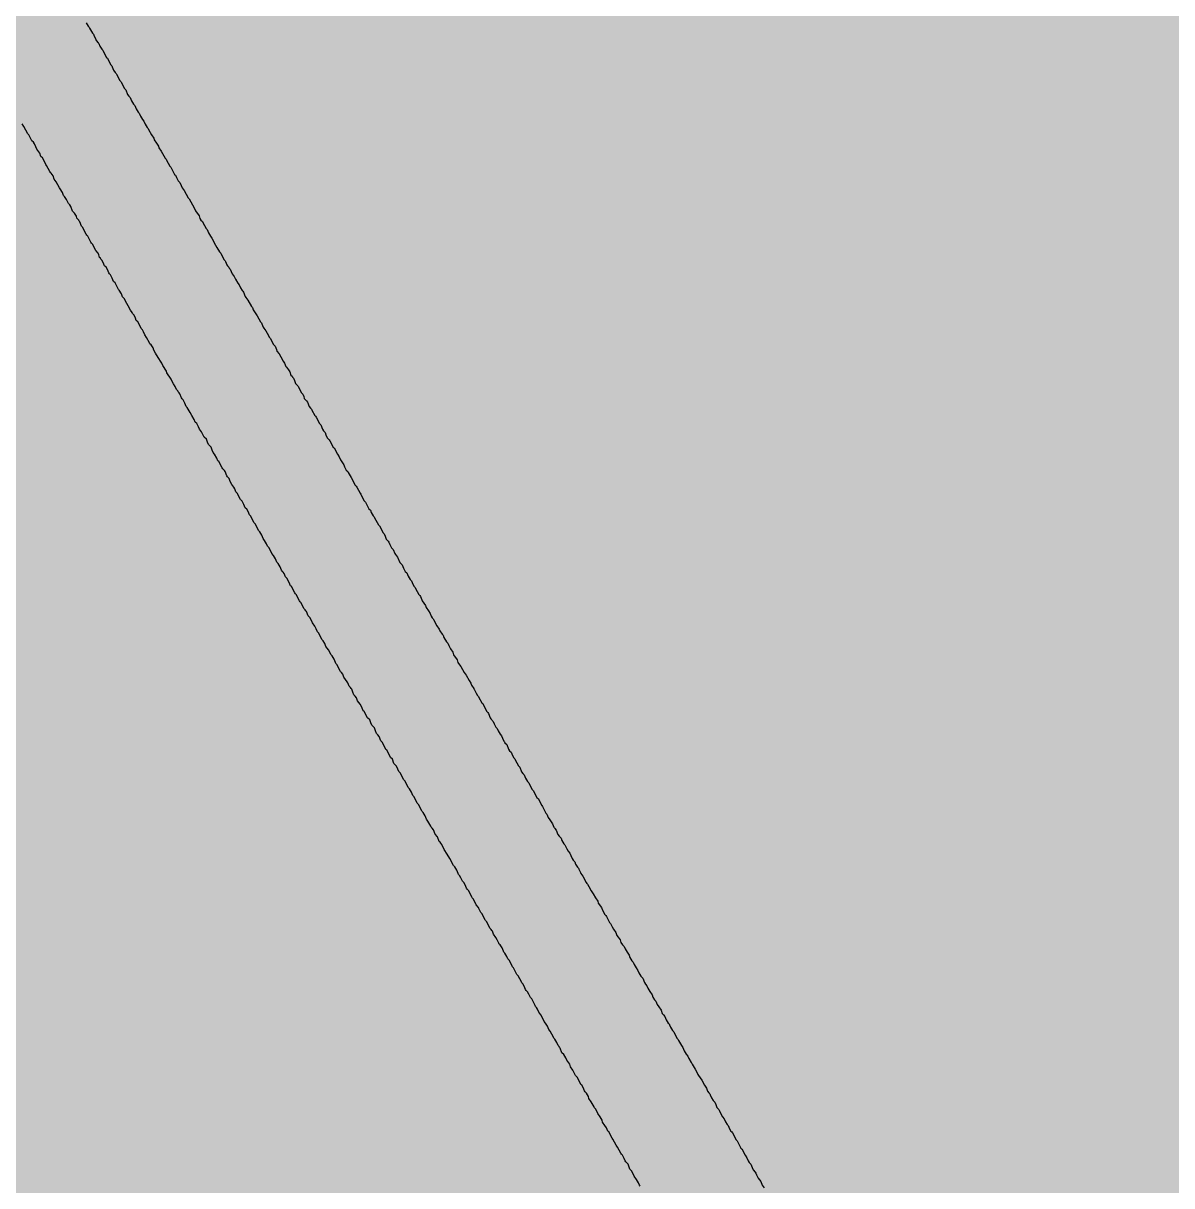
# Model space of a CAD drawing. Header units: inches. Extents: x 0 to 5379, y 0 to 5429.
# Drawn here: x 340.895 to 343.637, y 161.955 to 164.732 of the extents above; entities that cross this region are included whole.
import ezdxf

# ---------------------------------------------------------------- set-up
doc = ezdxf.new("R2010")
doc.units = ezdxf.units.IN
doc.layers.add('Bottom Solder', color=6, linetype='Continuous')
doc.layers.add('Top Overlay', color=2, linetype='Continuous')

msp = doc.modelspace()

# ---------------------------------------------------------------- hatches: boundary and pattern name
at = {"layer": 'Bottom Solder'}
for points in [[(320.6462, 159.1818), (347.218, 159.1818), (347.218, 203.8658), (320.6462, 203.8658)], [(302.967, 159.1818), (347.218, 159.1818), (347.218, 170.289), (302.967, 170.289)]]:
    msp.add_hatch(color=6, dxfattribs=at).paths.add_polyline_path(points)

# ---------------------------------------------------------------- linework, layer by layer
at = {"layer": 'Top Overlay'}
for p, q in [((341.0457, 164.7328), (341.0502, 164.7249)), ((341.0502, 164.7249), (341.0525, 164.7226)), ((341.0525, 164.7226), (341.0536, 164.7204)), ((341.0536, 164.7204), (341.0603, 164.708)), ((341.0603, 164.708), (341.0626, 164.7057)), ((341.0626, 164.7057), (341.0637, 164.7035)), ((341.0637, 164.7035), (341.0682, 164.6933)), ((341.0682, 164.6933), (341.0694, 164.6911)), ((341.0694, 164.6911), (341.0744, 164.6849)), ((341.0744, 164.6849), (341.0761, 164.6832)), ((341.0761, 164.6832), (341.0784, 164.6775)), ((341.0784, 164.6775), (341.0829, 164.6697)), ((341.0829, 164.6697), (341.0851, 164.6674)), ((341.0851, 164.6674), (341.0863, 164.6651)), ((341.0863, 164.6651), (341.0942, 164.6505)), ((341.0942, 164.6505), (341.0964, 164.6482)), ((341.0964, 164.6482), (341.0987, 164.6426)), ((341.0987, 164.6426), (341.1043, 164.6325)), ((341.1043, 164.6325), (341.1065, 164.6302)), ((341.1065, 164.6302), (341.1077, 164.628)), ((341.1077, 164.628), (341.1111, 164.6201)), ((341.1111, 164.6201), (341.1144, 164.6144)), ((341.1144, 164.6144), (341.1167, 164.6122)), ((341.1167, 164.6122), (341.1178, 164.6099)), ((341.1178, 164.6099), (341.1257, 164.5953)), ((341.1257, 164.5953), (341.128, 164.593)), ((341.128, 164.593), (341.1291, 164.5908)), ((341.1291, 164.5908), (341.137, 164.5761)), ((341.137, 164.5761), (341.1404, 164.5727)), ((341.1404, 164.5727), (341.1443, 164.562)), ((341.1443, 164.562), (341.1471, 164.5581)), ((341.1471, 164.5581), (341.1505, 164.5547)), ((341.1505, 164.5547), (341.1539, 164.5468)), ((341.1539, 164.5468), (341.1584, 164.5389)), ((341.1584, 164.5389), (341.1618, 164.5356)), ((341.1618, 164.5356), (341.1651, 164.5277)), ((341.1651, 164.5277), (341.1697, 164.5198)), ((341.1697, 164.5198), (341.1719, 164.5175)), ((341.1719, 164.5175), (341.1753, 164.5096)), ((341.1753, 164.5096), (341.1798, 164.5018)), ((341.1798, 164.5018), (341.1832, 164.4984)), ((340.897, 164.4849), (340.8924, 164.4916)), ((340.906, 164.468), (340.897, 164.4849)), ((341.1832, 164.4984), (341.1866, 164.4905)), ((341.1866, 164.4905), (341.1911, 164.4826)), ((341.1911, 164.4826), (341.1933, 164.4803)), ((341.1933, 164.4803), (341.1944, 164.4781)), ((341.1944, 164.4781), (341.2012, 164.4657)), ((340.9082, 164.4657), (340.906, 164.468)), ((340.9161, 164.451), (340.9082, 164.4657)), ((340.9195, 164.4477), (340.9161, 164.451)), ((340.9223, 164.4437), (340.9195, 164.4477)), ((341.2012, 164.4657), (341.2068, 164.4578)), ((341.2068, 164.4578), (341.208, 164.4533)), ((341.208, 164.4533), (341.2136, 164.4454)), ((341.2136, 164.4454), (341.2181, 164.4387)), ((340.9251, 164.4364), (340.9223, 164.4437)), ((340.9274, 164.4308), (340.9251, 164.4364)), ((340.9302, 164.4279), (340.9274, 164.4308)), ((340.9347, 164.4212), (340.9302, 164.4279)), ((340.9375, 164.4139), (340.9347, 164.4212)), ((341.2181, 164.4387), (341.2192, 164.4341)), ((341.2192, 164.4341), (341.2249, 164.4263)), ((341.2249, 164.4263), (341.2339, 164.4094)), ((340.9409, 164.4105), (340.9375, 164.4139)), ((340.9465, 164.4003), (340.9409, 164.4105)), ((340.9488, 164.3947), (340.9465, 164.4003)), ((340.951, 164.3925), (340.9488, 164.3947)), ((340.9589, 164.3778), (340.951, 164.3925)), ((341.2339, 164.4094), (341.2361, 164.4071)), ((341.2361, 164.4071), (341.2373, 164.4048)), ((341.2373, 164.4048), (341.2451, 164.3902)), ((341.2451, 164.3902), (341.2474, 164.3879)), ((340.9601, 164.3755), (340.9589, 164.3778)), ((340.9617, 164.3739), (340.9601, 164.3755)), ((340.9663, 164.3671), (340.9617, 164.3739)), ((340.9691, 164.3598), (340.9663, 164.3671)), ((341.2474, 164.3879), (341.2564, 164.371)), ((341.2564, 164.371), (341.2587, 164.3688)), ((341.2587, 164.3688), (341.2609, 164.3632)), ((341.2609, 164.3632), (341.2654, 164.3553)), ((340.9736, 164.353), (340.9691, 164.3598)), ((340.9815, 164.3384), (340.9736, 164.353)), ((340.9832, 164.3367), (340.9815, 164.3384)), ((340.9888, 164.3277), (340.9832, 164.3367)), ((341.2654, 164.3553), (341.2688, 164.3519)), ((341.2688, 164.3519), (341.2722, 164.344)), ((341.2722, 164.344), (341.2744, 164.3384)), ((341.2744, 164.3384), (341.2795, 164.3322)), ((340.9916, 164.3203), (340.9888, 164.3277)), ((340.9939, 164.3181), (340.9916, 164.3203)), ((340.995, 164.3158), (340.9939, 164.3181)), ((340.9972, 164.3136), (340.995, 164.3158)), ((340.9984, 164.3113), (340.9972, 164.3136)), ((341.0029, 164.3012), (340.9984, 164.3113)), ((341.2795, 164.3322), (341.2891, 164.3147)), ((341.2891, 164.3147), (341.2913, 164.3124)), ((341.2913, 164.3124), (341.2992, 164.2978)), ((341.0063, 164.2978), (341.0029, 164.3012)), ((341.0091, 164.2939), (341.0063, 164.2978)), ((341.013, 164.2831), (341.0091, 164.2939)), ((341.0175, 164.2786), (341.013, 164.2831)), ((341.022, 164.2708), (341.0175, 164.2786)), ((341.2992, 164.2978), (341.3037, 164.291)), ((341.3037, 164.291), (341.3066, 164.2837)), ((341.3066, 164.2837), (341.315, 164.2719)), ((341.0232, 164.2662), (341.022, 164.2708)), ((341.0277, 164.2617), (341.0232, 164.2662)), ((341.0288, 164.2595), (341.0277, 164.2617)), ((341.0305, 164.2578), (341.0288, 164.2595)), ((341.0344, 164.2471), (341.0305, 164.2578)), ((341.315, 164.2719), (341.3167, 164.2657)), ((341.3167, 164.2657), (341.3195, 164.2617)), ((341.3195, 164.2617), (341.3229, 164.2584)), ((341.3229, 164.2584), (341.324, 164.2561)), ((341.324, 164.2561), (341.3319, 164.2415)), ((341.0367, 164.2448), (341.0344, 164.2471)), ((341.0457, 164.2279), (341.0367, 164.2448)), ((341.0468, 164.2257), (341.0457, 164.2279)), ((341.0491, 164.2234), (341.0468, 164.2257)), ((341.057, 164.2088), (341.0491, 164.2234)), ((341.3319, 164.2415), (341.3342, 164.2392)), ((341.3342, 164.2392), (341.3375, 164.2313)), ((341.3375, 164.2313), (341.3421, 164.2234)), ((341.3421, 164.2234), (341.3443, 164.2212)), ((341.0581, 164.2065), (341.057, 164.2088)), ((341.0603, 164.2043), (341.0581, 164.2065)), ((341.0688, 164.1891), (341.0603, 164.2043)), ((341.3443, 164.2212), (341.3454, 164.2189)), ((341.3454, 164.2189), (341.3545, 164.202)), ((341.3545, 164.202), (341.3578, 164.1964)), ((341.3578, 164.1964), (341.3635, 164.1862)), ((341.0739, 164.1829), (341.0688, 164.1891)), ((341.0756, 164.1789), (341.0739, 164.1829)), ((341.0772, 164.1727), (341.0756, 164.1789)), ((341.0795, 164.1705), (341.0772, 164.1727)), ((341.0806, 164.1682), (341.0795, 164.1705)), ((341.0829, 164.166), (341.0806, 164.1682)), ((341.3635, 164.1862), (341.3668, 164.1829)), ((341.3668, 164.1829), (341.3691, 164.1772)), ((341.3691, 164.1772), (341.3747, 164.1671)), ((341.3747, 164.1671), (341.377, 164.1648)), ((341.0863, 164.1603), (341.0829, 164.166)), ((341.0896, 164.1524), (341.0863, 164.1603)), ((341.093, 164.1491), (341.0896, 164.1524)), ((341.0964, 164.1434), (341.093, 164.1491)), ((341.0998, 164.1355), (341.0964, 164.1434)), ((341.377, 164.1648), (341.3781, 164.1626)), ((341.3781, 164.1626), (341.3815, 164.1547)), ((341.3815, 164.1547), (341.3826, 164.1524)), ((341.3826, 164.1524), (341.386, 164.1491)), ((341.386, 164.1491), (341.3871, 164.1468)), ((341.3871, 164.1468), (341.3894, 164.1445)), ((341.3894, 164.1445), (341.3939, 164.1333)), ((341.1009, 164.1333), (341.0998, 164.1355)), ((341.1032, 164.131), (341.1009, 164.1333)), ((341.1077, 164.1231), (341.1032, 164.131)), ((341.1111, 164.1152), (341.1077, 164.1231)), ((341.1144, 164.1119), (341.1111, 164.1152)), ((341.1189, 164.104), (341.1144, 164.1119)), ((341.3939, 164.1333), (341.399, 164.1271)), ((341.399, 164.1271), (341.4018, 164.1209)), ((341.4018, 164.1209), (341.4074, 164.1107)), ((341.1223, 164.0961), (341.1189, 164.104)), ((341.124, 164.0944), (341.1223, 164.0961)), ((341.1296, 164.0854), (341.124, 164.0944)), ((341.1325, 164.0781), (341.1296, 164.0854)), ((341.4074, 164.1107), (341.4108, 164.1074)), ((341.4108, 164.1074), (341.4136, 164.1)), ((341.4136, 164.1), (341.4176, 164.0938)), ((341.4176, 164.0938), (341.4198, 164.0916)), ((341.4198, 164.0916), (341.4209, 164.0893)), ((341.4209, 164.0893), (341.4254, 164.0792)), ((341.1358, 164.0747), (341.1325, 164.0781)), ((341.1426, 164.0623), (341.1358, 164.0747)), ((341.146, 164.0567), (341.1426, 164.0623)), ((341.1516, 164.0465), (341.146, 164.0567)), ((341.4254, 164.0792), (341.4266, 164.0769)), ((341.4266, 164.0769), (341.4316, 164.0707)), ((341.4316, 164.0707), (341.4401, 164.0555)), ((341.155, 164.0409), (341.1516, 164.0465)), ((341.1561, 164.0386), (341.155, 164.0409)), ((341.1601, 164.0347), (341.1561, 164.0386)), ((341.1629, 164.0274), (341.1601, 164.0347)), ((341.4401, 164.0555), (341.4423, 164.0533)), ((341.4423, 164.0533), (341.4446, 164.0476)), ((341.4446, 164.0476), (341.4502, 164.0375)), ((341.4502, 164.0375), (341.4525, 164.0352)), ((341.4525, 164.0352), (341.4536, 164.033)), ((341.4536, 164.033), (341.4615, 164.0183)), ((341.1651, 164.0217), (341.1629, 164.0274)), ((341.1685, 164.0183), (341.1651, 164.0217)), ((341.1742, 164.0082), (341.1685, 164.0183)), ((341.1764, 164.0026), (341.1742, 164.0082)), ((341.1798, 163.9992), (341.1764, 164.0026)), ((341.4615, 164.0183), (341.4638, 164.0161)), ((341.4638, 164.0161), (341.4649, 164.0138)), ((341.4649, 164.0138), (341.4683, 164.0059)), ((341.4683, 164.0059), (341.4694, 164.0037)), ((341.4694, 164.0037), (341.4745, 163.9975)), ((341.1826, 163.9952), (341.1798, 163.9992)), ((341.1854, 163.9879), (341.1826, 163.9952)), ((341.1899, 163.9812), (341.1854, 163.9879)), ((341.1967, 163.9688), (341.1899, 163.9812)), ((341.4745, 163.9975), (341.4773, 163.9913)), ((341.4773, 163.9913), (341.4829, 163.9812)), ((341.4829, 163.9812), (341.4852, 163.9789)), ((341.4852, 163.9789), (341.4863, 163.9766)), ((341.4863, 163.9766), (341.4931, 163.9642)), ((341.1978, 163.9665), (341.1967, 163.9688)), ((341.2006, 163.9637), (341.1978, 163.9665)), ((341.2051, 163.9569), (341.2006, 163.9637)), ((341.2068, 163.9507), (341.2051, 163.9569)), ((341.2113, 163.944), (341.2068, 163.9507)), ((341.4931, 163.9642), (341.4964, 163.9609)), ((341.4964, 163.9609), (341.4998, 163.953)), ((341.4998, 163.953), (341.5009, 163.9485)), ((341.5009, 163.9485), (341.506, 163.9423)), ((341.217, 163.9338), (341.2113, 163.944)), ((341.2249, 163.9226), (341.217, 163.9338)), ((341.226, 163.9203), (341.2249, 163.9226)), ((341.2282, 163.9147), (341.226, 163.9203)), ((341.506, 163.9423), (341.51, 163.935)), ((341.51, 163.935), (341.5156, 163.9248)), ((341.5156, 163.9248), (341.5178, 163.9226)), ((341.5178, 163.9226), (341.519, 163.9203)), ((341.519, 163.9203), (341.5224, 163.9124)), ((341.2373, 163.9011), (341.2282, 163.9147)), ((341.2384, 163.8966), (341.2373, 163.9011)), ((341.2485, 163.882), (341.2384, 163.8966)), ((341.5224, 163.9124), (341.5235, 163.9102)), ((341.5235, 163.9102), (341.5285, 163.904)), ((341.5285, 163.904), (341.5314, 163.8989)), ((341.5314, 163.8989), (341.5342, 163.8916)), ((341.5342, 163.8916), (341.537, 163.8888)), ((341.2497, 163.8775), (341.2485, 163.882)), ((341.2542, 163.8707), (341.2497, 163.8775)), ((341.2581, 163.8645), (341.2542, 163.8707)), ((341.2609, 163.8572), (341.2581, 163.8645)), ((341.537, 163.8888), (341.5381, 163.8865)), ((341.5381, 163.8865), (341.5404, 163.8842)), ((341.5404, 163.8842), (341.5426, 163.8786)), ((341.5426, 163.8786), (341.5455, 163.8713)), ((341.5455, 163.8713), (341.5505, 163.8662)), ((341.5505, 163.8662), (341.5517, 163.864)), ((341.5517, 163.864), (341.5595, 163.8493)), ((341.2643, 163.8538), (341.2609, 163.8572)), ((341.2654, 163.8516), (341.2643, 163.8538)), ((341.2677, 163.8493), (341.2654, 163.8516)), ((341.2688, 163.8471), (341.2677, 163.8493)), ((341.2733, 163.8369), (341.2688, 163.8471)), ((341.2744, 163.8347), (341.2733, 163.8369)), ((341.2767, 163.8324), (341.2744, 163.8347)), ((341.5595, 163.8493), (341.5629, 163.8459)), ((341.5629, 163.8459), (341.5652, 163.8403)), ((341.5652, 163.8403), (341.5663, 163.8358)), ((341.5663, 163.8358), (341.5714, 163.8296)), ((341.2812, 163.8245), (341.2767, 163.8324)), ((341.2846, 163.8166), (341.2812, 163.8245)), ((341.2868, 163.8144), (341.2846, 163.8166)), ((341.2936, 163.802), (341.2868, 163.8144)), ((341.5714, 163.8296), (341.5742, 163.8268)), ((341.5742, 163.8268), (341.5781, 163.8161)), ((341.5781, 163.8161), (341.581, 163.8121)), ((341.581, 163.8121), (341.5832, 163.8099)), ((341.5832, 163.8099), (341.5843, 163.8076)), ((341.5843, 163.8076), (341.5911, 163.7952)), ((341.2981, 163.7952), (341.2936, 163.802)), ((341.3037, 163.7851), (341.2981, 163.7952)), ((341.306, 163.7794), (341.3037, 163.7851)), ((341.3094, 163.7761), (341.306, 163.7794)), ((341.5911, 163.7952), (341.5933, 163.793)), ((341.5933, 163.793), (341.5945, 163.7907)), ((341.5945, 163.7907), (341.6024, 163.7761)), ((341.3139, 163.7682), (341.3094, 163.7761)), ((341.3161, 163.7625), (341.3139, 163.7682)), ((341.3206, 163.7558), (341.3161, 163.7625)), ((341.3274, 163.7434), (341.3206, 163.7558)), ((341.6024, 163.7761), (341.6057, 163.7727)), ((341.6057, 163.7727), (341.6097, 163.762)), ((341.6097, 163.762), (341.6125, 163.758)), ((341.6125, 163.758), (341.6159, 163.7547)), ((341.6159, 163.7547), (341.6181, 163.749)), ((341.3325, 163.7383), (341.3274, 163.7434)), ((341.3353, 163.731), (341.3325, 163.7383)), ((341.3375, 163.7254), (341.3353, 163.731)), ((341.3437, 163.7192), (341.3375, 163.7254)), ((341.6181, 163.749), (341.621, 163.7417)), ((341.621, 163.7417), (341.626, 163.7366)), ((341.626, 163.7366), (341.6272, 163.7344)), ((341.6272, 163.7344), (341.635, 163.7197)), ((341.3466, 163.7118), (341.3437, 163.7192)), ((341.3488, 163.7062), (341.3466, 163.7118)), ((341.3522, 163.7028), (341.3488, 163.7062)), ((341.3578, 163.6927), (341.3522, 163.7028)), ((341.635, 163.7197), (341.6373, 163.7175)), ((341.6373, 163.7175), (341.6452, 163.7028)), ((341.6452, 163.7028), (341.6497, 163.6961)), ((341.6497, 163.6961), (341.6525, 163.6887)), ((341.3601, 163.687), (341.3578, 163.6927)), ((341.3623, 163.6848), (341.3601, 163.687)), ((341.3702, 163.6701), (341.3623, 163.6848)), ((341.3714, 163.6679), (341.3702, 163.6701)), ((341.3759, 163.6634), (341.3714, 163.6679)), ((341.6525, 163.6887), (341.661, 163.6769)), ((341.661, 163.6769), (341.6621, 163.6724)), ((341.6621, 163.6724), (341.6666, 163.6645)), ((341.377, 163.6611), (341.3759, 163.6634)), ((341.3815, 163.651), (341.377, 163.6611)), ((341.3826, 163.6487), (341.3815, 163.651)), ((341.3866, 163.6448), (341.3826, 163.6487)), ((341.3894, 163.6375), (341.3866, 163.6448)), ((341.6666, 163.6645), (341.67, 163.6611)), ((341.67, 163.6611), (341.6711, 163.6589)), ((341.6711, 163.6589), (341.6779, 163.6465)), ((341.6779, 163.6465), (341.6824, 163.6397)), ((341.6824, 163.6397), (341.6846, 163.6341)), ((341.3933, 163.6301), (341.3894, 163.6375)), ((341.3984, 163.6239), (341.3933, 163.6301)), ((341.4001, 163.62), (341.3984, 163.6239)), ((341.4029, 163.6127), (341.4001, 163.62)), ((341.4063, 163.6093), (341.4029, 163.6127)), ((341.6846, 163.6341), (341.688, 163.6284)), ((341.688, 163.6284), (341.6903, 163.6262)), ((341.6903, 163.6262), (341.6914, 163.6239)), ((341.6914, 163.6239), (341.6993, 163.6093)), ((341.4142, 163.5946), (341.4063, 163.6093)), ((341.4153, 163.5924), (341.4142, 163.5946)), ((341.4176, 163.5901), (341.4153, 163.5924)), ((341.4221, 163.5822), (341.4176, 163.5901)), ((341.6993, 163.6093), (341.7015, 163.607)), ((341.7015, 163.607), (341.706, 163.5969)), ((341.706, 163.5969), (341.7094, 163.5913)), ((341.7094, 163.5913), (341.7128, 163.5879)), ((341.7128, 163.5879), (341.7162, 163.58)), ((341.4254, 163.5744), (341.4221, 163.5822)), ((341.4288, 163.571), (341.4254, 163.5744)), ((341.4322, 163.5653), (341.4288, 163.571)), ((341.4356, 163.5575), (341.4322, 163.5653)), ((341.4378, 163.5552), (341.4356, 163.5575)), ((341.7162, 163.58), (341.7207, 163.5721)), ((341.7207, 163.5721), (341.7241, 163.5687)), ((341.7241, 163.5687), (341.7263, 163.5631)), ((341.7263, 163.5631), (341.7308, 163.5552)), ((341.4469, 163.5383), (341.4378, 163.5552)), ((341.4491, 163.536), (341.4469, 163.5383)), ((341.4581, 163.5191), (341.4491, 163.536)), ((341.7308, 163.5552), (341.7331, 163.5529)), ((341.7331, 163.5529), (341.7342, 163.5507)), ((341.7342, 163.5507), (341.7432, 163.5338)), ((341.7432, 163.5338), (341.7455, 163.5315)), ((341.7455, 163.5315), (341.7545, 163.5146)), ((341.4604, 163.5169), (341.4581, 163.5191)), ((341.4649, 163.509), (341.4604, 163.5169)), ((341.4683, 163.5011), (341.4649, 163.509)), ((341.4694, 163.4989), (341.4683, 163.5011)), ((341.7545, 163.5146), (341.7567, 163.5124)), ((341.7567, 163.5124), (341.759, 163.5067)), ((341.759, 163.5067), (341.7618, 163.4994)), ((341.4716, 163.4966), (341.4694, 163.4989)), ((341.4761, 163.4887), (341.4716, 163.4966)), ((341.4784, 163.4831), (341.4761, 163.4887)), ((341.4818, 163.4797), (341.4784, 163.4831)), ((341.4874, 163.4696), (341.4818, 163.4797)), ((341.7618, 163.4994), (341.7669, 163.4944)), ((341.7669, 163.4944), (341.768, 163.4921)), ((341.768, 163.4921), (341.7703, 163.4865)), ((341.7703, 163.4865), (341.7748, 163.4786)), ((341.7748, 163.4786), (341.7781, 163.4752)), ((341.7781, 163.4752), (341.7827, 163.4651)), ((341.4885, 163.4651), (341.4874, 163.4696)), ((341.4931, 163.4605), (341.4885, 163.4651)), ((341.4976, 163.4527), (341.4931, 163.4605)), ((341.5009, 163.4448), (341.4976, 163.4527)), ((341.7827, 163.4651), (341.7838, 163.4628)), ((341.7838, 163.4628), (341.7889, 163.4566)), ((341.7889, 163.4566), (341.7945, 163.4442)), ((341.5043, 163.4414), (341.5009, 163.4448)), ((341.5088, 163.4335), (341.5043, 163.4414)), ((341.5122, 163.4256), (341.5088, 163.4335)), ((341.5133, 163.4234), (341.5122, 163.4256)), ((341.5156, 163.4211), (341.5133, 163.4234)), ((341.5184, 163.4172), (341.5156, 163.4211)), ((341.5212, 163.4098), (341.5184, 163.4172)), ((341.7945, 163.4442), (341.7962, 163.4425)), ((341.7962, 163.4425), (341.7973, 163.4403)), ((341.7973, 163.4403), (341.7996, 163.438)), ((341.7996, 163.438), (341.8029, 163.4301)), ((341.8029, 163.4301), (341.8074, 163.4222)), ((341.8074, 163.4222), (341.8108, 163.4189)), ((341.8108, 163.4189), (341.8142, 163.411)), ((341.5246, 163.4065), (341.5212, 163.4098)), ((341.5302, 163.3963), (341.5246, 163.4065)), ((341.5336, 163.3884), (341.5302, 163.3963)), ((341.8142, 163.411), (341.8187, 163.4031)), ((341.8187, 163.4031), (341.8221, 163.3997)), ((341.8221, 163.3997), (341.8255, 163.3918)), ((341.8255, 163.3918), (341.8289, 163.3862)), ((341.5359, 163.3862), (341.5336, 163.3884)), ((341.5438, 163.3715), (341.5359, 163.3862)), ((341.5449, 163.3693), (341.5438, 163.3715)), ((341.5471, 163.367), (341.5449, 163.3693)), ((341.555, 163.3524), (341.5471, 163.367)), ((341.8289, 163.3862), (341.8311, 163.3839)), ((341.8311, 163.3839), (341.8322, 163.3817)), ((341.8322, 163.3817), (341.8401, 163.367)), ((341.8401, 163.367), (341.8424, 163.3648)), ((341.8424, 163.3648), (341.8435, 163.3625)), ((341.8435, 163.3625), (341.8469, 163.3546)), ((341.5562, 163.3501), (341.555, 163.3524)), ((341.5584, 163.3479), (341.5562, 163.3501)), ((341.5663, 163.3332), (341.5584, 163.3479)), ((341.8469, 163.3546), (341.848, 163.3524)), ((341.848, 163.3524), (341.8559, 163.3411)), ((341.8559, 163.3411), (341.857, 163.3366)), ((341.857, 163.3366), (341.8627, 163.3287)), ((341.5686, 163.331), (341.5663, 163.3332)), ((341.5697, 163.3287), (341.5686, 163.331)), ((341.5714, 163.327), (341.5697, 163.3287)), ((341.5753, 163.3163), (341.5714, 163.327)), ((341.5793, 163.3124), (341.5753, 163.3163)), ((341.5838, 163.3056), (341.5793, 163.3124)), ((341.8627, 163.3287), (341.8672, 163.3219)), ((341.8672, 163.3219), (341.8689, 163.3157)), ((341.8689, 163.3157), (341.8717, 163.3118)), ((341.8717, 163.3118), (341.8739, 163.3095)), ((341.8739, 163.3095), (341.8751, 163.3073)), ((341.8751, 163.3073), (341.8829, 163.2926)), ((341.5855, 163.2994), (341.5838, 163.3056)), ((341.5911, 163.2915), (341.5855, 163.2994)), ((341.595, 163.2853), (341.5911, 163.2915)), ((341.5979, 163.278), (341.595, 163.2853)), ((341.8829, 163.2926), (341.8886, 163.2848)), ((341.8886, 163.2848), (341.8897, 163.2803)), ((341.8897, 163.2803), (341.8953, 163.2724)), ((341.6001, 163.2757), (341.5979, 163.278)), ((341.6091, 163.2588), (341.6001, 163.2757)), ((341.6114, 163.2566), (341.6091, 163.2588)), ((341.6153, 163.2504), (341.6114, 163.2566)), ((341.8953, 163.2724), (341.8976, 163.2701)), ((341.8976, 163.2701), (341.8998, 163.2645)), ((341.8998, 163.2645), (341.9055, 163.2543)), ((341.9055, 163.2543), (341.9089, 163.251)), ((341.9089, 163.251), (341.9111, 163.2453)), ((341.6181, 163.2431), (341.6153, 163.2504)), ((341.6238, 163.2352), (341.6181, 163.2431)), ((341.6271, 163.2295), (341.6238, 163.2352)), ((341.6294, 163.2239), (341.6271, 163.2295)), ((341.6328, 163.2205), (341.6294, 163.2239)), ((341.9111, 163.2453), (341.9156, 163.2374)), ((341.9156, 163.2374), (341.9213, 163.2295)), ((341.9213, 163.2295), (341.9229, 163.2233)), ((341.9229, 163.2233), (341.9314, 163.2115)), ((341.6373, 163.2126), (341.6328, 163.2205)), ((341.6407, 163.2048), (341.6373, 163.2126)), ((341.6418, 163.2025), (341.6407, 163.2048)), ((341.6441, 163.2002), (341.6418, 163.2025)), ((341.6531, 163.1833), (341.6441, 163.2002)), ((341.9314, 163.2115), (341.9331, 163.2053)), ((341.9331, 163.2053), (341.937, 163.1991)), ((341.937, 163.1991), (341.9404, 163.1957)), ((341.9404, 163.1957), (341.9483, 163.1811)), ((341.6553, 163.1811), (341.6531, 163.1833)), ((341.6581, 163.1771), (341.6553, 163.1811)), ((341.661, 163.1698), (341.6581, 163.1771)), ((341.6688, 163.1586), (341.661, 163.1698)), ((341.9483, 163.1811), (341.9528, 163.1743)), ((341.9528, 163.1743), (341.9596, 163.1619)), ((341.67, 163.1563), (341.6688, 163.1586)), ((341.6734, 163.1484), (341.67, 163.1563)), ((341.6767, 163.145), (341.6734, 163.1484)), ((341.6779, 163.1428), (341.6767, 163.145)), ((341.6795, 163.1411), (341.6779, 163.1428)), ((341.6824, 163.1338), (341.6795, 163.1411)), ((341.9596, 163.1619), (341.9641, 163.1552)), ((341.9641, 163.1552), (341.9652, 163.1507)), ((341.9652, 163.1507), (341.9708, 163.1428)), ((341.9708, 163.1428), (341.9714, 163.1422)), ((341.9714, 163.1422), (341.972, 163.1416)), ((341.972, 163.1416), (341.9765, 163.1315)), ((341.6846, 163.1281), (341.6824, 163.1338)), ((341.688, 163.1247), (341.6846, 163.1281)), ((341.6908, 163.1208), (341.688, 163.1247)), ((341.6936, 163.1135), (341.6908, 163.1208)), ((341.6993, 163.1056), (341.6936, 163.1135)), ((341.9765, 163.1315), (341.9799, 163.1259)), ((341.9799, 163.1259), (341.9821, 163.1236)), ((341.9821, 163.1236), (341.9832, 163.1214)), ((341.9832, 163.1214), (341.99, 163.109)), ((341.7026, 163.1), (341.6993, 163.1056)), ((341.706, 163.0921), (341.7026, 163.1)), ((341.7072, 163.0898), (341.706, 163.0921)), ((341.7094, 163.0876), (341.7072, 163.0898)), ((341.7173, 163.0729), (341.7094, 163.0876)), ((341.99, 163.109), (341.9922, 163.1067)), ((341.9922, 163.1067), (341.9934, 163.1045)), ((341.9934, 163.1045), (342.0024, 163.0876)), ((342.0024, 163.0876), (342.0046, 163.0853)), ((342.0046, 163.0853), (342.0058, 163.0831)), ((341.7224, 163.0678), (341.7173, 163.0729)), ((341.7252, 163.0605), (341.7224, 163.0678)), ((341.7274, 163.0549), (341.7252, 163.0605)), ((342.0058, 163.0831), (342.0103, 163.0729)), ((342.0103, 163.0729), (342.0114, 163.0707)), ((342.0114, 163.0707), (342.0137, 163.0684)), ((342.0137, 163.0684), (342.0148, 163.0662)), ((342.0148, 163.0662), (342.017, 163.0639)), ((342.017, 163.0639), (342.0193, 163.0583)), ((342.0193, 163.0583), (342.0238, 163.0504)), ((341.7336, 163.0487), (341.7274, 163.0549)), ((341.7365, 163.0414), (341.7336, 163.0487)), ((341.7387, 163.0357), (341.7365, 163.0414)), ((341.7421, 163.0323), (341.7387, 163.0357)), ((341.7449, 163.0284), (341.7421, 163.0323)), ((341.7488, 163.0177), (341.7449, 163.0284)), ((342.0238, 163.0504), (342.0272, 163.047)), ((342.0272, 163.047), (342.0294, 163.0414)), ((342.0294, 163.0414), (342.0339, 163.0335)), ((342.0339, 163.0335), (342.0373, 163.0301)), ((342.0373, 163.0301), (342.0396, 163.0245)), ((341.7522, 163.0143), (341.7488, 163.0177)), ((341.7601, 162.9997), (341.7522, 163.0143)), ((342.0396, 163.0245), (342.0424, 163.0171)), ((342.0424, 163.0171), (342.0441, 163.0154)), ((342.0441, 163.0154), (342.0452, 163.0132)), ((342.0452, 163.0132), (342.0497, 163.0087)), ((342.0497, 163.0087), (342.0537, 162.998)), ((341.7612, 162.9974), (341.7601, 162.9997)), ((341.7635, 162.9952), (341.7612, 162.9974)), ((341.7714, 162.9805), (341.7635, 162.9952)), ((341.7725, 162.9783), (341.7714, 162.9805)), ((341.7765, 162.9743), (341.7725, 162.9783)), ((341.7804, 162.9636), (341.7765, 162.9743)), ((342.0537, 162.998), (342.0565, 162.994)), ((342.0565, 162.994), (342.0599, 162.9907)), ((342.0599, 162.9907), (342.0632, 162.9828)), ((342.0632, 162.9828), (342.0666, 162.9771)), ((342.0666, 162.9771), (342.0689, 162.9749)), ((342.0689, 162.9749), (342.07, 162.9726)), ((341.7866, 162.9574), (341.7804, 162.9636)), ((341.7894, 162.9501), (341.7866, 162.9574)), ((341.7917, 162.9445), (341.7894, 162.9501)), ((342.07, 162.9726), (342.0779, 162.958)), ((342.0779, 162.958), (342.0813, 162.9546)), ((342.0813, 162.9546), (342.0852, 162.9439)), ((341.7951, 162.9411), (341.7917, 162.9445)), ((341.8007, 162.9309), (341.7951, 162.9411)), ((341.8029, 162.9253), (341.8007, 162.9309)), ((341.8063, 162.9219), (341.8029, 162.9253)), ((341.812, 162.9118), (341.8063, 162.9219)), ((342.0852, 162.9439), (342.088, 162.9399)), ((342.088, 162.9399), (342.0914, 162.9366)), ((342.0914, 162.9366), (342.0948, 162.9287)), ((342.0948, 162.9287), (342.0993, 162.9208)), ((342.0993, 162.9208), (342.1027, 162.9174)), ((342.1027, 162.9174), (342.1049, 162.9118)), ((341.8142, 162.9061), (341.812, 162.9118)), ((341.8176, 162.9028), (341.8142, 162.9061)), ((341.8221, 162.8949), (341.8176, 162.9028)), ((341.8255, 162.887), (341.8221, 162.8949)), ((342.1049, 162.9118), (342.1106, 162.9016)), ((342.1106, 162.9016), (342.1139, 162.8982)), ((342.1139, 162.8982), (342.1162, 162.8926)), ((342.1162, 162.8926), (342.1218, 162.8825)), ((341.8277, 162.8847), (341.8255, 162.887)), ((341.8334, 162.8746), (341.8277, 162.8847)), ((341.8356, 162.869), (341.8334, 162.8746)), ((341.839, 162.8656), (341.8356, 162.869)), ((341.8469, 162.8509), (341.839, 162.8656)), ((342.1218, 162.8825), (342.1252, 162.8791)), ((342.1252, 162.8791), (342.1275, 162.8735)), ((342.1275, 162.8735), (342.1331, 162.8633)), ((342.1331, 162.8633), (342.1354, 162.8611)), ((341.848, 162.8487), (341.8469, 162.8509)), ((341.8503, 162.8464), (341.848, 162.8487)), ((341.8548, 162.8385), (341.8503, 162.8464)), ((341.8582, 162.8306), (341.8548, 162.8385)), ((342.1354, 162.8611), (342.1387, 162.8532)), ((342.1387, 162.8532), (342.1432, 162.8453)), ((342.1432, 162.8453), (342.1455, 162.843)), ((342.1455, 162.843), (342.1489, 162.8351)), ((342.1489, 162.8351), (342.1523, 162.8295)), ((341.8593, 162.8284), (341.8582, 162.8306)), ((341.8615, 162.8261), (341.8593, 162.8284)), ((341.8683, 162.8137), (341.8615, 162.8261)), ((341.8694, 162.8115), (341.8683, 162.8137)), ((341.8717, 162.8092), (341.8694, 162.8115)), ((341.8745, 162.8053), (341.8717, 162.8092)), ((342.1523, 162.8295), (342.159, 162.8194)), ((342.159, 162.8194), (342.1618, 162.812)), ((342.1618, 162.812), (342.1635, 162.8104)), ((342.1635, 162.8104), (342.1647, 162.8081)), ((342.1647, 162.8081), (342.168, 162.8047)), ((341.8784, 162.7946), (341.8745, 162.8053)), ((341.8846, 162.7884), (341.8784, 162.7946)), ((341.8886, 162.7777), (341.8846, 162.7884)), ((342.168, 162.8047), (342.172, 162.794)), ((342.172, 162.794), (342.1748, 162.7901)), ((342.1748, 162.7901), (342.1793, 162.7856)), ((342.1793, 162.7856), (342.1816, 162.7799)), ((342.1816, 162.7799), (342.1861, 162.772)), ((341.8908, 162.7754), (341.8886, 162.7777)), ((341.892, 162.7732), (341.8908, 162.7754)), ((341.8948, 162.7704), (341.892, 162.7732)), ((341.9004, 162.758), (341.8948, 162.7704)), ((341.9077, 162.7473), (341.9004, 162.758)), ((342.1861, 162.772), (342.1883, 162.7698)), ((342.1883, 162.7698), (342.1894, 162.7675)), ((342.1894, 162.7675), (342.1928, 162.7596)), ((342.1928, 162.7596), (342.1962, 162.754)), ((342.1962, 162.754), (342.2007, 162.7495)), ((341.9134, 162.7371), (341.9077, 162.7473)), ((341.9224, 162.7202), (341.9134, 162.7371)), ((342.2007, 162.7495), (342.203, 162.7439)), ((342.203, 162.7439), (342.2058, 162.7365)), ((342.2058, 162.7365), (342.2086, 162.7326)), ((342.2086, 162.7326), (342.212, 162.7292)), ((342.212, 162.7292), (342.2142, 162.7236)), ((342.2142, 162.7236), (342.2187, 162.7157)), ((341.9258, 162.7168), (341.9224, 162.7202)), ((341.9303, 162.7089), (341.9258, 162.7168)), ((341.9337, 162.7011), (341.9303, 162.7089)), ((341.9348, 162.6988), (341.9337, 162.7011)), ((341.937, 162.6965), (341.9348, 162.6988)), ((341.9404, 162.6909), (341.937, 162.6965)), ((342.2187, 162.7157), (342.221, 162.7134)), ((342.221, 162.7134), (342.2221, 162.7112)), ((342.2221, 162.7112), (342.2255, 162.7033)), ((342.2255, 162.7033), (342.2266, 162.7011)), ((342.2266, 162.7011), (342.2317, 162.6949)), ((341.9438, 162.683), (341.9404, 162.6909)), ((341.9472, 162.6796), (341.9438, 162.683)), ((341.9506, 162.674), (341.9472, 162.6796)), ((341.9539, 162.6661), (341.9506, 162.674)), ((342.2317, 162.6949), (342.2396, 162.6791)), ((342.2396, 162.6791), (342.2413, 162.6774)), ((342.2413, 162.6774), (342.2424, 162.6751)), ((342.2424, 162.6751), (342.2458, 162.6695)), ((342.2458, 162.6695), (342.2514, 162.6594)), ((341.9551, 162.6639), (341.9539, 162.6661)), ((341.9584, 162.6605), (341.9551, 162.6639)), ((341.9618, 162.6549), (341.9584, 162.6605)), ((341.9663, 162.6447), (341.9618, 162.6549)), ((341.9675, 162.6425), (341.9663, 162.6447)), ((341.9703, 162.6396), (341.9675, 162.6425)), ((341.977, 162.6261), (341.9703, 162.6396)), ((342.2514, 162.6594), (342.2559, 162.6526)), ((342.2559, 162.6526), (342.2616, 162.6425)), ((342.2616, 162.6425), (342.2672, 162.6346)), ((341.9821, 162.6199), (341.977, 162.6261)), ((341.9832, 162.6177), (341.9821, 162.6199)), ((341.9877, 162.6075), (341.9832, 162.6177)), ((342.2672, 162.6346), (342.2683, 162.6301)), ((342.2683, 162.6301), (342.2757, 162.6194)), ((342.2757, 162.6194), (342.2785, 162.6132)), ((342.2785, 162.6132), (342.2841, 162.603)), ((341.99, 162.6053), (341.9877, 162.6075)), ((341.9979, 162.5906), (341.99, 162.6053)), ((341.999, 162.5884), (341.9979, 162.5906)), ((342.0013, 162.5861), (341.999, 162.5884)), ((342.0069, 162.576), (342.0013, 162.5861)), ((342.2841, 162.603), (342.2864, 162.6008)), ((342.2864, 162.6008), (342.2875, 162.5985)), ((342.2875, 162.5985), (342.2954, 162.5839)), ((342.0092, 162.5703), (342.0069, 162.576)), ((342.0125, 162.567), (342.0092, 162.5703)), ((342.0137, 162.5647), (342.0125, 162.567)), ((342.0153, 162.563), (342.0137, 162.5647)), ((342.0182, 162.5557), (342.0153, 162.563)), ((342.2954, 162.5839), (342.2976, 162.5816)), ((342.2976, 162.5816), (342.301, 162.5737)), ((342.301, 162.5737), (342.3044, 162.5681)), ((342.3044, 162.5681), (342.31, 162.5602)), ((342.31, 162.5602), (342.3128, 162.5529)), ((342.0238, 162.5478), (342.0182, 162.5557)), ((342.0272, 162.5422), (342.0238, 162.5478)), ((342.0306, 162.5343), (342.0272, 162.5422)), ((342.0317, 162.532), (342.0306, 162.5343)), ((342.0339, 162.5309), (342.0317, 162.532)), ((342.0384, 162.523), (342.0339, 162.5309)), ((342.3128, 162.5529), (342.3157, 162.5489)), ((342.3157, 162.5489), (342.3202, 162.5422)), ((342.3202, 162.5422), (342.3224, 162.5365)), ((342.3224, 162.5365), (342.3258, 162.5309)), ((342.3258, 162.5309), (342.3303, 162.5264)), ((342.0418, 162.5151), (342.0384, 162.523)), ((342.043, 162.5129), (342.0418, 162.5151)), ((342.0452, 162.5106), (342.043, 162.5129)), ((342.0497, 162.5027), (342.0452, 162.5106)), ((342.052, 162.4971), (342.0497, 162.5027)), ((342.3303, 162.5264), (342.3326, 162.5208)), ((342.3326, 162.5208), (342.3371, 162.5129)), ((342.3371, 162.5129), (342.3416, 162.5061)), ((342.3416, 162.5061), (342.3438, 162.5005)), ((342.0554, 162.4937), (342.052, 162.4971)), ((342.061, 162.4836), (342.0554, 162.4937)), ((342.0632, 162.4779), (342.061, 162.4836)), ((342.0655, 162.4757), (342.0632, 162.4779)), ((342.07, 162.4678), (342.0655, 162.4757)), ((342.3438, 162.5005), (342.3483, 162.4926)), ((342.3483, 162.4926), (342.3517, 162.4892)), ((342.3517, 162.4892), (342.354, 162.4836)), ((342.354, 162.4836), (342.3585, 162.4757)), ((342.3585, 162.4757), (342.363, 162.4689)), ((342.0734, 162.4599), (342.07, 162.4678)), ((342.0768, 162.4565), (342.0734, 162.4599)), ((342.0846, 162.4419), (342.0768, 162.4565)), ((342.363, 162.4689), (342.3652, 162.4633)), ((342.3652, 162.4633), (342.3697, 162.4554)), ((342.3697, 162.4554), (342.3743, 162.4509)), ((342.3743, 162.4509), (342.3782, 162.4402)), ((342.0858, 162.4396), (342.0846, 162.4419)), ((342.088, 162.4374), (342.0858, 162.4396)), ((342.0914, 162.4317), (342.088, 162.4374)), ((342.0948, 162.4238), (342.0914, 162.4317)), ((342.0959, 162.4216), (342.0948, 162.4238)), ((342.0993, 162.4182), (342.0959, 162.4216)), ((342.1027, 162.4126), (342.0993, 162.4182)), ((342.3782, 162.4402), (342.381, 162.4362)), ((342.381, 162.4362), (342.3844, 162.4329)), ((342.3844, 162.4329), (342.3866, 162.4272)), ((342.3866, 162.4272), (342.3912, 162.4193)), ((342.3912, 162.4193), (342.3968, 162.4115)), ((342.1061, 162.4047), (342.1027, 162.4126)), ((342.1094, 162.4013), (342.1061, 162.4047)), ((342.1139, 162.3934), (342.1094, 162.4013)), ((342.1173, 162.3855), (342.1139, 162.3934)), ((342.3968, 162.4115), (342.3985, 162.4053)), ((342.3985, 162.4053), (342.4024, 162.3991)), ((342.4024, 162.3991), (342.4058, 162.3957)), ((342.4058, 162.3957), (342.4092, 162.3878)), ((342.1185, 162.3833), (342.1173, 162.3855)), ((342.1207, 162.381), (342.1185, 162.3833)), ((342.1235, 162.3771), (342.1207, 162.381)), ((342.1263, 162.3698), (342.1235, 162.3771)), ((342.1309, 162.363), (342.1263, 162.3698)), ((342.1365, 162.3529), (342.1309, 162.363)), ((342.4092, 162.3878), (342.4126, 162.3822)), ((342.4126, 162.3822), (342.4182, 162.3743)), ((342.4182, 162.3743), (342.421, 162.3669)), ((342.421, 162.3669), (342.4238, 162.363)), ((342.4238, 162.363), (342.4272, 162.3596)), ((342.1387, 162.3472), (342.1365, 162.3529)), ((342.1421, 162.3438), (342.1387, 162.3472)), ((342.1466, 162.336), (342.1421, 162.3438)), ((342.15, 162.3281), (342.1466, 162.336)), ((342.4272, 162.3596), (342.4306, 162.3517)), ((342.4306, 162.3517), (342.4351, 162.3438)), ((342.4351, 162.3438), (342.4374, 162.3416)), ((342.4374, 162.3416), (342.4385, 162.3393)), ((342.4385, 162.3393), (342.4407, 162.3337)), ((342.1534, 162.3247), (342.15, 162.3281)), ((342.1613, 162.31), (342.1534, 162.3247)), ((342.1624, 162.3078), (342.1613, 162.31)), ((342.1647, 162.3055), (342.1624, 162.3078)), ((342.4407, 162.3337), (342.4452, 162.3258)), ((342.4452, 162.3258), (342.4486, 162.3224)), ((342.4486, 162.3224), (342.4509, 162.3168)), ((342.4509, 162.3168), (342.4565, 162.3067)), ((342.4565, 162.3067), (342.4588, 162.3044)), ((342.1692, 162.2976), (342.1647, 162.3055)), ((342.1725, 162.2898), (342.1692, 162.2976)), ((342.1748, 162.2875), (342.1725, 162.2898)), ((342.1759, 162.2852), (342.1748, 162.2875)), ((342.1776, 162.2836), (342.1759, 162.2852)), ((342.1816, 162.2728), (342.1776, 162.2836)), ((342.4588, 162.3044), (342.4599, 162.3021)), ((342.4599, 162.3021), (342.4667, 162.2898)), ((342.4667, 162.2898), (342.4689, 162.2875)), ((342.4689, 162.2875), (342.47, 162.2852)), ((342.47, 162.2852), (342.4734, 162.2774)), ((342.1861, 162.2683), (342.1816, 162.2728)), ((342.1906, 162.2605), (342.1861, 162.2683)), ((342.1928, 162.2548), (342.1906, 162.2605)), ((342.1956, 162.252), (342.1928, 162.2548)), ((342.2002, 162.2452), (342.1956, 162.252)), ((342.4734, 162.2774), (342.4779, 162.2695)), ((342.4779, 162.2695), (342.4824, 162.265)), ((342.4824, 162.265), (342.4841, 162.2588)), ((342.4841, 162.2588), (342.4898, 162.2497)), ((342.2018, 162.239), (342.2002, 162.2452)), ((342.2075, 162.2312), (342.2018, 162.239)), ((342.2142, 162.2188), (342.2075, 162.2312)), ((342.4898, 162.2497), (342.4914, 162.2481)), ((342.4914, 162.2481), (342.4926, 162.2458)), ((342.4926, 162.2458), (342.4993, 162.2334)), ((342.4993, 162.2334), (342.5038, 162.2266)), ((342.5038, 162.2266), (342.5061, 162.221)), ((342.2154, 162.2165), (342.2142, 162.2188)), ((342.2176, 162.2143), (342.2154, 162.2165)), ((342.2255, 162.1996), (342.2176, 162.2143)), ((342.2266, 162.1973), (342.2255, 162.1996)), ((342.2289, 162.1951), (342.2266, 162.1973)), ((342.5061, 162.221), (342.5072, 162.2188)), ((342.5072, 162.2188), (342.5151, 162.2075)), ((342.5151, 162.2075), (342.5219, 162.1951)), ((342.2323, 162.1895), (342.2289, 162.1951)), ((342.2356, 162.1816), (342.2323, 162.1895)), ((342.2368, 162.1793), (342.2356, 162.1816)), ((342.2402, 162.1759), (342.2368, 162.1793)), ((342.2447, 162.1681), (342.2402, 162.1759)), ((342.2458, 162.1635), (342.2447, 162.1681)), ((342.5219, 162.1951), (342.5264, 162.1883)), ((342.5264, 162.1883), (342.5292, 162.181)), ((342.5292, 162.181), (342.532, 162.1771)), ((342.532, 162.1771), (342.5343, 162.1748)), ((342.5343, 162.1748), (342.5354, 162.1726)), ((342.5354, 162.1726), (342.5388, 162.1647)), ((342.2514, 162.1557), (342.2458, 162.1635)), ((342.2582, 162.1433), (342.2514, 162.1557)), ((342.2593, 162.141), (342.2582, 162.1433)), ((342.2616, 162.1388), (342.2593, 162.141)), ((342.5388, 162.1647), (342.5422, 162.159)), ((342.5422, 162.159), (342.5467, 162.1545)), ((342.5467, 162.1545), (342.5489, 162.1489)), ((342.5489, 162.1489), (342.5517, 162.1416)), ((342.5517, 162.1416), (342.5557, 162.1376)), ((342.2649, 162.1331), (342.2616, 162.1388)), ((342.2672, 162.1275), (342.2649, 162.1331)), ((342.2728, 162.1196), (342.2672, 162.1275)), ((342.2773, 162.1117), (342.2728, 162.1196)), ((342.5557, 162.1376), (342.5568, 162.1354)), ((342.5568, 162.1354), (342.5613, 162.1252)), ((342.5613, 162.1252), (342.5647, 162.1196)), ((342.5647, 162.1196), (342.5692, 162.1151)), ((342.5692, 162.1151), (342.572, 162.1078)), ((342.2785, 162.1072), (342.2773, 162.1117)), ((342.2841, 162.0993), (342.2785, 162.1072)), ((342.2875, 162.0937), (342.2841, 162.0993)), ((342.2909, 162.0858), (342.2875, 162.0937)), ((342.2931, 162.0835), (342.2909, 162.0858)), ((342.572, 162.1078), (342.576, 162.1016)), ((342.576, 162.1016), (342.5782, 162.0993)), ((342.5782, 162.0993), (342.5816, 162.0914)), ((342.5816, 162.0914), (342.585, 162.0858)), ((342.585, 162.0858), (342.5872, 162.0835)), ((342.301, 162.0689), (342.2931, 162.0835)), ((342.3033, 162.0666), (342.301, 162.0689)), ((342.3111, 162.052), (342.3033, 162.0666)), ((342.5872, 162.0835), (342.5884, 162.0813)), ((342.5884, 162.0813), (342.5974, 162.0644)), ((342.5974, 162.0644), (342.5996, 162.0621)), ((342.5996, 162.0621), (342.6086, 162.0452)), ((342.3123, 162.0497), (342.3111, 162.052)), ((342.3145, 162.0475), (342.3123, 162.0497)), ((342.3224, 162.0328), (342.3145, 162.0475)), ((342.3235, 162.0306), (342.3224, 162.0328)), ((342.3258, 162.0283), (342.3235, 162.0306)), ((342.6086, 162.0452), (342.6109, 162.043)), ((342.6109, 162.043), (342.6188, 162.0283)), ((342.3303, 162.0204), (342.3258, 162.0283)), ((342.3326, 162.0148), (342.3303, 162.0204)), ((342.3337, 162.0125), (342.3326, 162.0148)), ((342.3393, 162.0069), (342.3337, 162.0125)), ((342.3438, 161.9945), (342.3393, 162.0069)), ((342.6188, 162.0283), (342.6233, 162.0216)), ((342.6233, 162.0216), (342.6261, 162.0142)), ((342.6261, 162.0142), (342.6289, 162.0103)), ((342.6289, 162.0103), (342.6323, 162.0069)), ((342.6323, 162.0069), (342.6357, 161.999)), ((342.3472, 161.9911), (342.3438, 161.9945)), ((342.3517, 161.9832), (342.3472, 161.9911)), ((342.354, 161.9776), (342.3517, 161.9832)), ((342.3596, 161.9697), (342.354, 161.9776)), ((342.6357, 161.999), (342.6379, 161.9934)), ((342.6379, 161.9934), (342.643, 161.9872)), ((342.643, 161.9872), (342.6447, 161.9855)), ((342.6447, 161.9855), (342.6458, 161.981)), ((342.6458, 161.981), (342.6503, 161.9731)), ((342.6503, 161.9731), (342.656, 161.9652)), ((342.3641, 161.9618), (342.3596, 161.9697)), ((342.3664, 161.9562), (342.3641, 161.9618)), ((342.3686, 161.954), (342.3664, 161.9562)), ((342.656, 161.9652), (342.6593, 161.9562)), ((342.6593, 161.9562), (342.6644, 161.95))]:
    msp.add_line(p, q, dxfattribs=at)

doc.saveas('drawing.dxf')
